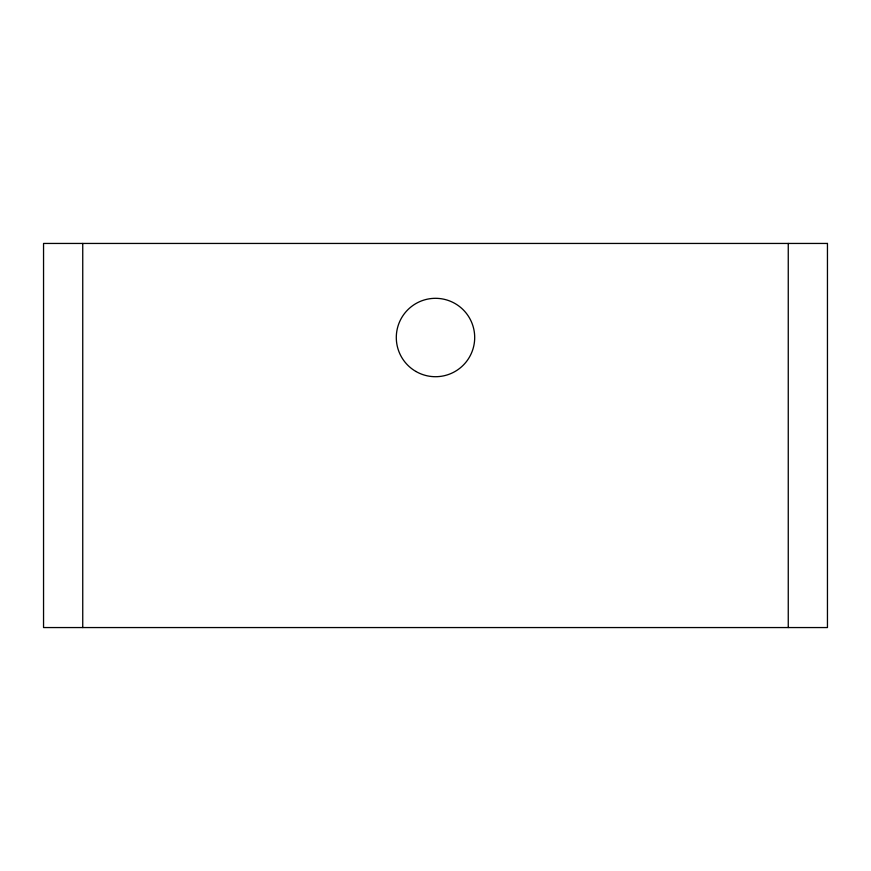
<?xml version="1.0" encoding="UTF-8"?>
<svg xmlns="http://www.w3.org/2000/svg" width="871" height="871" viewBox="0 0 871 871"><rect width="100%" height="100%" fill="white"/><g stroke="black" fill="none" stroke-linecap="round" stroke-linejoin="round"><path stroke-width="1.31" d="M788.255 243.445L788.255 627.556M82.745 243.445L82.745 627.556M827.45 243.445L43.55 243.445L43.55 627.556L827.45 627.556L827.45 243.445M415.903 371.46A39.195 39.195 0 0 0 474.695 337.513A39.195 39.195 0 0 0 415.903 303.565A39.195 39.195 0 0 0 415.903 371.46"/></g></svg>
